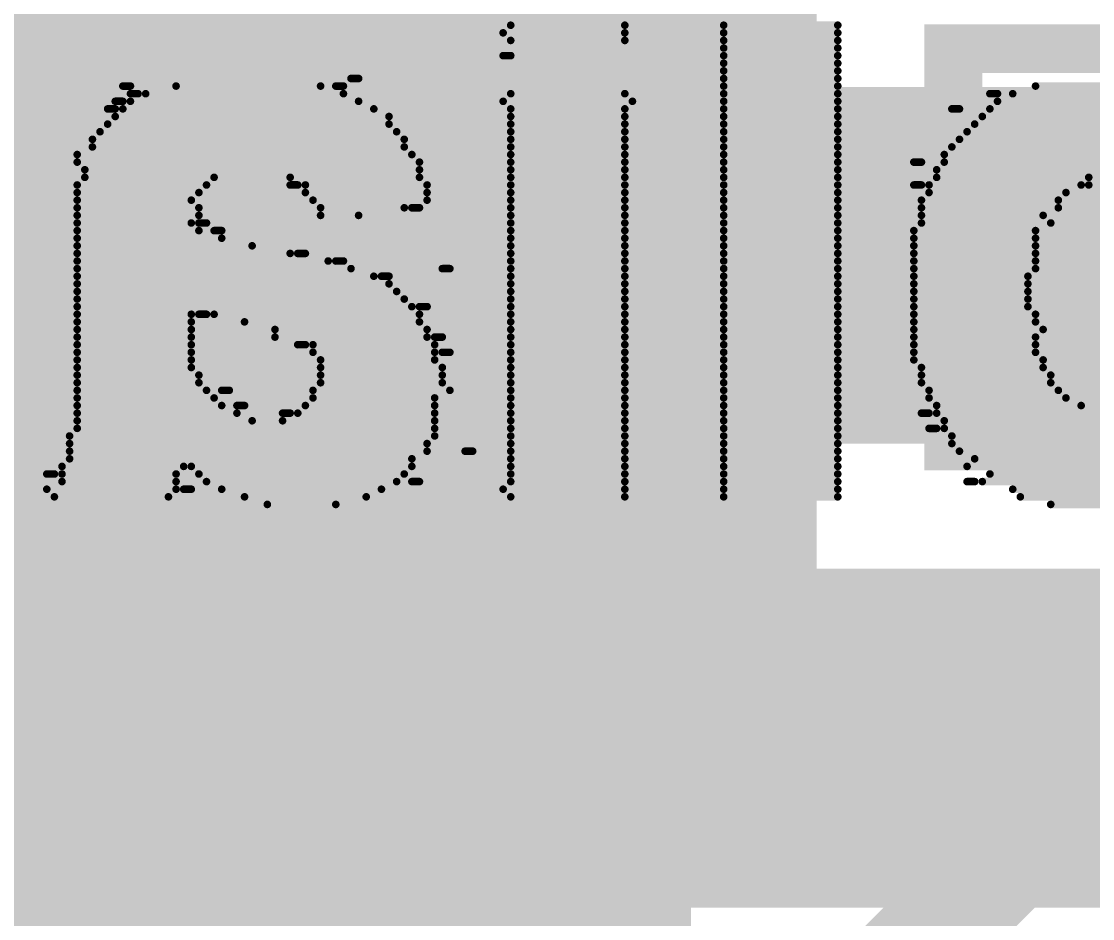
# Model space of a CAD drawing. Header units: millimetres. Extents: x 0.01 to 1.77, y 0.01 to 0.78.
# Drawn here: x 0.5254 to 0.5855, y 0.3114 to 0.3617 of the extents above; entities that cross this region are included whole.
import ezdxf

# ---------------------------------------------------------------- set-up
doc = ezdxf.new("R2010")
doc.units = ezdxf.units.MM
doc.header["$MEASUREMENT"] = 0
for name, color, linetype in [('BottomLayer', 5, 'Continuous'), ('BottomOverlay', 54, 'Continuous'), ('TopLayer', 1, 'Continuous'), ('TopOverlay', 2, 'Continuous'), ('TopPaste', 8, 'Continuous'), ('TopSolder', 216, 'Continuous'), ('ViaHoleLayer', 16, 'Continuous')]:
    doc.layers.add(name, color=color, linetype=linetype)
doc.styles.add('Arial', font='', dxfattribs={"height": 0.2})
doc.styles.get('Arial').set_extended_font_data('Arial')

# ---------------------------------------------------------------- blocks, each defined once
blk = doc.blocks.new('24_WQFN__4_4__1')
at = {"layer": 'TopLayer'}
for points in [[(-0.054724, 0.061024), (-0.054724, 0.094488), (-0.043701, 0.094488), (-0.043701, 0.061024)], [(-0.035039, 0.061024), (-0.035039, 0.094488), (-0.024016, 0.094488), (-0.024016, 0.061024)]]:
    blk.add_hatch(color=1, dxfattribs=at).paths.add_polyline_path(points)
at = {"layer": 'TopPaste'}
for points in [[(-0.054724, 0.061024), (-0.054724, 0.094488), (-0.043701, 0.094488), (-0.043701, 0.061024)], [(-0.035039, 0.061024), (-0.035039, 0.094488), (-0.024016, 0.094488), (-0.024016, 0.061024)]]:
    blk.add_hatch(color=8, dxfattribs=at).paths.add_polyline_path(points)
at = {"layer": 'TopSolder'}
for points in [[(-0.058724, 0.057024), (-0.058724, 0.098488), (-0.039701, 0.098488), (-0.039701, 0.057024)], [(-0.039039, 0.057024), (-0.039039, 0.098488), (-0.020016, 0.098488), (-0.020016, 0.057024)]]:
    blk.add_hatch(color=216, dxfattribs=at).paths.add_polyline_path(points)
at = {"layer": 'TopOverlay', "const_width": 0.005}
for points in [[(-0.064, 0.081), (-0.081, 0.081)], [(-0.081, 0.064), (-0.081, 0.081)]]:
    blk.add_lwpolyline(points, dxfattribs=at)
at = {"layer": 'TopOverlay', "const_width": 0.0025}
for points in [[(-0.08225, 0.081, 1), (-0.07975, 0.081, 1)], [(-0.08225, 0.081, 1), (-0.07975, 0.081, 1)], [(-0.06525, 0.081, 1), (-0.06275, 0.081, 1)], [(-0.08225, 0.064, 1), (-0.07975, 0.064, 1)]]:
    blk.add_lwpolyline(points, format="xyb", close=True, dxfattribs=at)

msp = doc.modelspace()

# ---------------------------------------------------------------- hatches: boundary and pattern name
at = {"layer": 'BottomLayer'}
h = msp.add_hatch(color=5, dxfattribs=at)
edge = h.paths.add_edge_path()
edge.add_arc((0.556, 0.348), 0.007874, 0, 360)
at = {"layer": 'TopLayer'}
for points in [[(0.507, 0.339), (0.57, 0.339), (0.57, 0.439), (0.507, 0.439)], [(0.525, 0.322), (0.57, 0.322), (0.57, 0.348), (0.525, 0.348)]]:
    msp.add_hatch(color=1, dxfattribs=at).paths.add_polyline_path(points)
h = msp.add_hatch(color=1, dxfattribs=at)
edge = h.paths.add_edge_path()
edge.add_arc((0.556, 0.348), 0.007874, 0, 360)
at = {"layer": 'ViaHoleLayer'}
h = msp.add_hatch(color=16, dxfattribs=at)
edge = h.paths.add_edge_path()
edge.add_arc((0.556, 0.348), 0.005906, 0, 360)

# ---------------------------------------------------------------- linework, layer by layer
at = {"layer": 'BottomLayer'}
for points, const_width in [([(0.416113, 0.354), (0.534834, 0.354)], 0.01), ([(0.49557, 0.354), (0.53257, 0.317)], 0.01), ([(0.495782, 0.317), (0.532782, 0.354)], 0.01), ([(0.530925, 0.354), (0.534173, 0.350752)], 0.01), ([(0.556, 0.348), (0.639, 0.348)], 0.02), ([(0.531138, 0.317), (0.543818, 0.329681)], 0.01), ([(0.556, 0.326), (0.637887, 0.326)], 0.01), ([(0.558925, 0.326), (0.567925, 0.317)], 0.01), ([(0.566493, 0.317), (0.575493, 0.326)], 0.01), ([(0.466263, 0.317), (0.628887, 0.317)], 0.01)]:
    msp.add_lwpolyline(points, dxfattribs=dict(at, const_width=const_width))
for points, const_width in [([(0.528425, 0.354, 1), (0.533425, 0.354, 1)], 0.005), ([(0.530282, 0.354, 1), (0.535282, 0.354, 1)], 0.005), ([(0.532334, 0.354, 1), (0.537334, 0.354, 1)], 0.005), ([(0.532334, 0.354, 1), (0.537334, 0.354, 1)], 0.005), ([(0.551, 0.348, 1), (0.561, 0.348, 1)], 0.01), ([(0.531673, 0.350752, 1), (0.536673, 0.350752, 1)], 0.005), ([(0.541318, 0.329681, 1), (0.546318, 0.329681, 1)], 0.005), ([(0.5535, 0.326, 1), (0.5585, 0.326, 1)], 0.005), ([(0.5535, 0.326, 1), (0.5585, 0.326, 1)], 0.005), ([(0.556425, 0.326, 1), (0.561425, 0.326, 1)], 0.005), ([(0.572993, 0.326, 1), (0.577993, 0.326, 1)], 0.005), ([(0.528637, 0.317, 1), (0.533637, 0.317, 1)], 0.005), ([(0.53007, 0.317, 1), (0.53507, 0.317, 1)], 0.005), ([(0.563993, 0.317, 1), (0.568993, 0.317, 1)], 0.005), ([(0.565425, 0.317, 1), (0.570425, 0.317, 1)], 0.005)]:
    msp.add_lwpolyline(points, format="xyb", close=True, dxfattribs=dict(at, const_width=const_width))
at = {"layer": 'BottomLayer', "const_width": 0.01}
msp.add_lwpolyline([(0.556, 0.326, -0.497637), (0.534834, 0.354)], format="xyb", dxfattribs=at)
at = {"layer": 'BottomOverlay', "const_width": 0.000426}
for points in [[(0.552857, 0.361463), (0.559252, 0.361463)], [(0.564795, 0.361463), (0.571191, 0.361463)], [(0.55243, 0.361036), (0.559252, 0.361036)], [(0.564795, 0.361036), (0.571191, 0.361036)], [(0.552857, 0.36061), (0.559252, 0.36061)], [(0.564795, 0.36061), (0.571191, 0.36061)], [(0.564795, 0.360184), (0.571191, 0.360184)], [(0.55243, 0.359757), (0.552857, 0.359757)], [(0.564795, 0.359757), (0.571191, 0.359757)], [(0.564795, 0.359331), (0.571191, 0.359331)], [(0.564795, 0.358905), (0.571191, 0.358905)], [(0.543903, 0.358478), (0.544329, 0.358478)], [(0.564795, 0.358478), (0.571191, 0.358478)], [(0.531111, 0.358052), (0.531537, 0.358052)], [(0.534096, 0.358052), (0.542197, 0.358052)], [(0.54305, 0.358052), (0.543476, 0.358052)], [(0.564795, 0.358052), (0.571191, 0.358052)], [(0.582277, 0.358052), (0.587394, 0.358052)], [(0.530685, 0.357199), (0.531111, 0.357199)], [(0.531537, 0.357625), (0.531964, 0.357625)], [(0.531537, 0.357199), (0.544329, 0.357199)], [(0.53239, 0.357625), (0.543476, 0.357625)], [(0.55243, 0.357199), (0.559679, 0.357199)], [(0.552857, 0.357625), (0.559252, 0.357625)], [(0.564795, 0.357625), (0.571191, 0.357625)], [(0.564795, 0.357199), (0.571191, 0.357199)], [(0.579719, 0.357625), (0.580145, 0.357625)], [(0.580145, 0.357199), (0.589526, 0.357199)], [(0.580998, 0.357625), (0.588673, 0.357625)], [(0.530258, 0.356773), (0.530685, 0.356773)], [(0.531111, 0.356773), (0.545182, 0.356773)], [(0.552857, 0.356773), (0.559252, 0.356773)], [(0.564795, 0.356773), (0.571191, 0.356773)], [(0.577587, 0.356773), (0.578013, 0.356773)], [(0.579719, 0.356773), (0.589952, 0.356773)], [(0.530258, 0.35592), (0.546034, 0.35592)], [(0.530685, 0.356346), (0.546034, 0.356346)], [(0.552857, 0.356346), (0.559252, 0.356346)], [(0.552857, 0.35592), (0.559252, 0.35592)], [(0.564795, 0.356346), (0.571191, 0.356346)], [(0.564795, 0.35592), (0.571191, 0.35592)], [(0.578866, 0.35592), (0.591231, 0.35592)], [(0.579292, 0.356346), (0.590378, 0.356346)], [(0.529832, 0.355493), (0.546461, 0.355493)], [(0.552857, 0.355493), (0.559252, 0.355493)], [(0.564795, 0.355493), (0.571191, 0.355493)], [(0.57844, 0.355493), (0.597627, 0.355493)], [(0.529405, 0.355067), (0.546887, 0.355067)], [(0.552857, 0.355067), (0.559252, 0.355067)], [(0.564795, 0.355067), (0.571191, 0.355067)], [(0.578013, 0.355067), (0.597627, 0.355067)], [(0.528553, 0.354214), (0.547314, 0.354214)], [(0.529405, 0.354641), (0.546887, 0.354641)], [(0.552857, 0.354641), (0.559252, 0.354641)], [(0.552857, 0.354214), (0.559252, 0.354214)], [(0.564795, 0.354641), (0.571191, 0.354641)], [(0.564795, 0.354214), (0.571191, 0.354214)], [(0.57716, 0.354214), (0.597627, 0.354214)], [(0.577587, 0.354641), (0.597627, 0.354641)], [(0.528553, 0.353788), (0.54774, 0.353788)], [(0.552857, 0.353788), (0.559252, 0.353788)], [(0.564795, 0.353788), (0.571191, 0.353788)], [(0.575455, 0.353788), (0.575881, 0.353788)], [(0.57716, 0.353788), (0.597627, 0.353788)], [(0.528979, 0.353361), (0.54774, 0.353361)], [(0.528979, 0.352935), (0.536228, 0.352935)], [(0.540492, 0.352935), (0.54774, 0.352935)], [(0.552857, 0.353361), (0.559252, 0.353361)], [(0.552857, 0.352935), (0.559252, 0.352935)], [(0.564795, 0.353361), (0.571191, 0.353361)], [(0.564795, 0.352935), (0.571191, 0.352935)], [(0.576734, 0.353361), (0.597627, 0.353361)], [(0.576734, 0.352935), (0.585262, 0.352935)], [(0.528553, 0.352509), (0.535801, 0.352509)], [(0.540492, 0.352509), (0.540918, 0.352509)], [(0.541344, 0.352509), (0.548166, 0.352509)], [(0.552857, 0.352509), (0.559252, 0.352509)], [(0.564795, 0.352509), (0.571191, 0.352509)], [(0.575455, 0.352509), (0.575881, 0.352509)], [(0.576308, 0.352509), (0.584835, 0.352509)], [(0.585262, 0.352509), (0.586115, 0.352509)], [(0.528553, 0.352082), (0.535375, 0.352082)], [(0.541344, 0.352082), (0.548166, 0.352082)], [(0.552857, 0.352082), (0.559252, 0.352082)], [(0.564795, 0.352082), (0.571191, 0.352082)], [(0.576308, 0.352082), (0.583983, 0.352082)], [(0.528553, 0.351656), (0.534949, 0.351656)], [(0.528553, 0.35123), (0.535375, 0.35123)], [(0.541771, 0.351656), (0.548166, 0.351656)], [(0.542197, 0.35123), (0.546887, 0.35123)], [(0.547314, 0.35123), (0.54774, 0.35123)], [(0.552857, 0.351656), (0.559252, 0.351656)], [(0.552857, 0.35123), (0.559252, 0.35123)], [(0.564795, 0.351656), (0.571191, 0.351656)], [(0.564795, 0.35123), (0.571191, 0.35123)], [(0.575881, 0.351656), (0.583556, 0.351656)], [(0.575881, 0.35123), (0.583556, 0.35123)], [(0.528553, 0.350803), (0.535375, 0.350803)], [(0.542197, 0.350803), (0.544329, 0.350803)], [(0.552857, 0.350803), (0.559252, 0.350803)], [(0.564795, 0.350803), (0.571191, 0.350803)], [(0.575881, 0.350803), (0.582704, 0.350803)], [(0.528553, 0.350377), (0.534949, 0.350377)], [(0.528553, 0.34995), (0.535375, 0.34995)], [(0.535375, 0.350377), (0.535801, 0.350377)], [(0.536228, 0.34995), (0.536654, 0.34995)], [(0.552857, 0.350377), (0.559252, 0.350377)], [(0.552857, 0.34995), (0.559252, 0.34995)], [(0.564795, 0.350377), (0.571191, 0.350377)], [(0.564795, 0.34995), (0.571191, 0.34995)], [(0.575455, 0.34995), (0.582277, 0.34995)], [(0.575881, 0.350377), (0.58313, 0.350377)], [(0.528553, 0.349524), (0.536654, 0.349524)], [(0.552857, 0.349524), (0.559252, 0.349524)], [(0.564795, 0.349524), (0.571191, 0.349524)], [(0.575455, 0.349524), (0.582277, 0.349524)], [(0.528553, 0.349098), (0.53836, 0.349098)], [(0.552857, 0.349098), (0.559252, 0.349098)], [(0.564795, 0.349098), (0.571191, 0.349098)], [(0.575455, 0.349098), (0.582277, 0.349098)], [(0.528553, 0.348671), (0.540492, 0.348671)], [(0.528553, 0.348245), (0.542623, 0.348245)], [(0.540918, 0.348671), (0.541344, 0.348671)], [(0.54305, 0.348245), (0.543476, 0.348245)], [(0.552857, 0.348671), (0.559252, 0.348671)], [(0.552857, 0.348245), (0.559252, 0.348245)], [(0.564795, 0.348671), (0.571191, 0.348671)], [(0.564795, 0.348245), (0.571191, 0.348245)], [(0.575455, 0.348671), (0.582277, 0.348671)], [(0.575455, 0.348245), (0.582277, 0.348245)], [(0.528553, 0.347819), (0.543903, 0.347819)], [(0.549019, 0.347819), (0.549446, 0.347819)], [(0.552857, 0.347819), (0.559252, 0.347819)], [(0.564795, 0.347819), (0.571191, 0.347819)], [(0.575455, 0.347819), (0.582277, 0.347819)], [(0.528553, 0.347392), (0.545182, 0.347392)], [(0.528553, 0.346966), (0.546034, 0.346966)], [(0.545608, 0.347392), (0.546034, 0.347392)], [(0.552857, 0.347392), (0.559252, 0.347392)], [(0.552857, 0.346966), (0.559252, 0.346966)], [(0.564795, 0.347392), (0.571191, 0.347392)], [(0.564795, 0.346966), (0.571191, 0.346966)], [(0.575455, 0.347392), (0.581851, 0.347392)], [(0.575455, 0.346966), (0.581851, 0.346966)], [(0.528553, 0.346539), (0.546461, 0.346539)], [(0.552857, 0.346539), (0.559252, 0.346539)], [(0.564795, 0.346539), (0.571191, 0.346539)], [(0.575455, 0.346539), (0.581851, 0.346539)], [(0.528553, 0.346113), (0.546887, 0.346113)], [(0.528553, 0.345687), (0.547314, 0.345687)], [(0.54774, 0.345687), (0.548166, 0.345687)], [(0.552857, 0.346113), (0.559252, 0.346113)], [(0.552857, 0.345687), (0.559252, 0.345687)], [(0.564795, 0.346113), (0.571191, 0.346113)], [(0.564795, 0.345687), (0.571191, 0.345687)], [(0.575455, 0.346113), (0.581851, 0.346113)], [(0.575455, 0.345687), (0.581851, 0.345687)], [(0.528553, 0.34526), (0.534949, 0.34526)], [(0.535375, 0.34526), (0.535801, 0.34526)], [(0.536228, 0.34526), (0.54774, 0.34526)], [(0.552857, 0.34526), (0.559252, 0.34526)], [(0.564795, 0.34526), (0.571191, 0.34526)], [(0.575455, 0.34526), (0.582277, 0.34526)], [(0.528553, 0.344834), (0.534949, 0.344834)], [(0.537933, 0.344834), (0.54774, 0.344834)], [(0.552857, 0.344834), (0.559252, 0.344834)], [(0.564795, 0.344834), (0.571191, 0.344834)], [(0.575455, 0.344834), (0.582277, 0.344834)], [(0.528553, 0.344407), (0.534949, 0.344407)], [(0.528553, 0.343981), (0.534949, 0.343981)], [(0.539639, 0.344407), (0.548166, 0.344407)], [(0.539639, 0.343981), (0.548166, 0.343981)], [(0.548593, 0.343981), (0.549019, 0.343981)], [(0.552857, 0.344407), (0.559252, 0.344407)], [(0.552857, 0.343981), (0.559252, 0.343981)], [(0.564795, 0.344407), (0.571191, 0.344407)], [(0.564795, 0.343981), (0.571191, 0.343981)], [(0.575455, 0.344407), (0.582704, 0.344407)], [(0.575455, 0.343981), (0.582277, 0.343981)], [(0.528553, 0.343555), (0.534949, 0.343555)], [(0.540918, 0.343555), (0.541344, 0.343555)], [(0.541771, 0.343555), (0.548593, 0.343555)], [(0.552857, 0.343555), (0.559252, 0.343555)], [(0.564795, 0.343555), (0.571191, 0.343555)], [(0.575455, 0.343555), (0.582277, 0.343555)], [(0.528553, 0.343128), (0.534949, 0.343128)], [(0.528553, 0.342702), (0.534949, 0.342702)], [(0.541771, 0.343128), (0.548593, 0.343128)], [(0.542197, 0.342702), (0.548593, 0.342702)], [(0.549019, 0.343128), (0.549446, 0.343128)], [(0.552857, 0.343128), (0.559252, 0.343128)], [(0.552857, 0.342702), (0.559252, 0.342702)], [(0.564795, 0.343128), (0.571191, 0.343128)], [(0.564795, 0.342702), (0.571191, 0.342702)], [(0.575455, 0.343128), (0.582277, 0.343128)], [(0.575455, 0.342702), (0.582704, 0.342702)], [(0.528553, 0.342276), (0.534949, 0.342276)], [(0.542197, 0.342276), (0.549019, 0.342276)], [(0.552857, 0.342276), (0.559252, 0.342276)], [(0.564795, 0.342276), (0.571191, 0.342276)], [(0.575881, 0.342276), (0.582704, 0.342276)], [(0.528553, 0.341849), (0.535375, 0.341849)], [(0.542197, 0.341849), (0.549019, 0.341849)], [(0.552857, 0.341849), (0.559252, 0.341849)], [(0.564795, 0.341849), (0.571191, 0.341849)], [(0.575881, 0.341849), (0.58313, 0.341849)], [(0.528553, 0.341423), (0.535375, 0.341423)], [(0.528553, 0.340996), (0.535801, 0.340996)], [(0.536654, 0.340996), (0.53708, 0.340996)], [(0.541771, 0.340996), (0.549446, 0.340996)], [(0.542197, 0.341423), (0.549019, 0.341423)], [(0.552857, 0.341423), (0.559252, 0.341423)], [(0.552857, 0.340996), (0.559252, 0.340996)], [(0.564795, 0.341423), (0.571191, 0.341423)], [(0.564795, 0.340996), (0.571191, 0.340996)], [(0.575881, 0.341423), (0.58313, 0.341423)], [(0.576308, 0.340996), (0.583556, 0.340996)], [(0.528553, 0.34057), (0.536228, 0.34057)], [(0.541771, 0.34057), (0.548593, 0.34057)], [(0.552857, 0.34057), (0.559252, 0.34057)], [(0.564795, 0.34057), (0.571191, 0.34057)], [(0.576308, 0.34057), (0.583983, 0.34057)], [(0.528553, 0.340144), (0.536654, 0.340144)], [(0.528553, 0.339717), (0.537507, 0.339717)], [(0.537507, 0.340144), (0.537933, 0.340144)], [(0.540065, 0.339717), (0.540492, 0.339717)], [(0.540918, 0.339717), (0.548593, 0.339717)], [(0.541344, 0.340144), (0.548593, 0.340144)], [(0.552857, 0.340144), (0.559252, 0.340144)], [(0.552857, 0.339717), (0.559252, 0.339717)], [(0.564795, 0.340144), (0.571191, 0.340144)], [(0.564795, 0.339717), (0.571191, 0.339717)], [(0.575881, 0.339717), (0.576308, 0.339717)], [(0.576734, 0.340144), (0.584835, 0.340144)], [(0.576734, 0.339717), (0.597627, 0.339717)], [(0.528553, 0.339291), (0.53836, 0.339291)], [(0.540065, 0.339291), (0.548593, 0.339291)], [(0.552857, 0.339291), (0.559252, 0.339291)], [(0.564795, 0.339291), (0.571191, 0.339291)], [(0.57716, 0.339291), (0.597627, 0.339291)], [(0.528553, 0.338864), (0.548593, 0.338864)], [(0.552857, 0.338864), (0.559252, 0.338864)], [(0.564795, 0.338864), (0.571191, 0.338864)], [(0.576308, 0.338864), (0.576734, 0.338864)], [(0.57716, 0.338864), (0.597627, 0.338864)], [(0.528126, 0.338438), (0.548593, 0.338438)], [(0.528126, 0.338012), (0.548166, 0.338012)], [(0.552857, 0.338438), (0.559252, 0.338438)], [(0.552857, 0.338012), (0.559252, 0.338012)], [(0.564795, 0.338438), (0.571191, 0.338438)], [(0.564795, 0.338012), (0.571191, 0.338012)], [(0.577587, 0.338438), (0.597627, 0.338438)], [(0.577587, 0.338012), (0.597627, 0.338012)], [(0.528126, 0.337585), (0.548166, 0.337585)], [(0.550298, 0.337585), (0.550725, 0.337585)], [(0.552857, 0.337585), (0.559252, 0.337585)], [(0.564795, 0.337585), (0.571191, 0.337585)], [(0.578013, 0.337585), (0.597627, 0.337585)], [(0.5277, 0.336733), (0.534522, 0.336733)], [(0.528126, 0.337159), (0.547314, 0.337159)], [(0.534949, 0.336733), (0.547314, 0.336733)], [(0.552857, 0.337159), (0.559252, 0.337159)], [(0.552857, 0.336733), (0.559252, 0.336733)], [(0.564795, 0.337159), (0.571191, 0.337159)], [(0.564795, 0.336733), (0.571191, 0.336733)], [(0.57844, 0.336733), (0.590805, 0.336733)], [(0.578866, 0.337159), (0.597627, 0.337159)], [(0.526847, 0.336306), (0.527274, 0.336306)], [(0.5277, 0.336306), (0.534096, 0.336306)], [(0.535375, 0.336306), (0.546887, 0.336306)], [(0.552857, 0.336306), (0.559252, 0.336306)], [(0.564795, 0.336306), (0.571191, 0.336306)], [(0.579719, 0.336306), (0.590378, 0.336306)], [(0.5277, 0.33588), (0.534096, 0.33588)], [(0.535801, 0.33588), (0.546461, 0.33588)], [(0.547314, 0.33588), (0.54774, 0.33588)], [(0.552857, 0.33588), (0.559252, 0.33588)], [(0.564795, 0.33588), (0.571191, 0.33588)], [(0.57844, 0.33588), (0.578866, 0.33588)], [(0.579292, 0.33588), (0.589526, 0.33588)], [(0.526847, 0.335453), (0.534096, 0.335453)], [(0.527274, 0.335027), (0.533669, 0.335027)], [(0.534522, 0.335453), (0.534949, 0.335453)], [(0.536654, 0.335453), (0.545608, 0.335453)], [(0.537933, 0.335027), (0.544755, 0.335027)], [(0.55243, 0.335453), (0.559252, 0.335453)], [(0.552857, 0.335027), (0.559252, 0.335027)], [(0.564795, 0.335453), (0.571191, 0.335453)], [(0.564795, 0.335027), (0.571191, 0.335027)], [(0.580998, 0.335453), (0.589099, 0.335453)], [(0.581424, 0.335027), (0.588247, 0.335027)], [(0.539212, 0.334601), (0.54305, 0.334601)], [(0.58313, 0.334601), (0.586967, 0.334601)]]:
    msp.add_lwpolyline(points, dxfattribs=at)
at = {"layer": 'BottomOverlay', "const_width": 0.000213}
for points in [[(0.55275, 0.361463, 1), (0.552963, 0.361463, 1)], [(0.559146, 0.361463, 1), (0.559359, 0.361463, 1)], [(0.564689, 0.361463, 1), (0.564902, 0.361463, 1)], [(0.571084, 0.361463, 1), (0.571298, 0.361463, 1)], [(0.552324, 0.361036, 1), (0.552537, 0.361036, 1)], [(0.559146, 0.361036, 1), (0.559359, 0.361036, 1)], [(0.564689, 0.361036, 1), (0.564902, 0.361036, 1)], [(0.571084, 0.361036, 1), (0.571298, 0.361036, 1)], [(0.55275, 0.36061, 1), (0.552963, 0.36061, 1)], [(0.559146, 0.36061, 1), (0.559359, 0.36061, 1)], [(0.564689, 0.36061, 1), (0.564902, 0.36061, 1)], [(0.564689, 0.360184, 1), (0.564902, 0.360184, 1)], [(0.571084, 0.36061, 1), (0.571298, 0.36061, 1)], [(0.571084, 0.360184, 1), (0.571298, 0.360184, 1)], [(0.552324, 0.359757, 1), (0.552537, 0.359757, 1)], [(0.55275, 0.359757, 1), (0.552963, 0.359757, 1)], [(0.564689, 0.359757, 1), (0.564902, 0.359757, 1)], [(0.571084, 0.359757, 1), (0.571298, 0.359757, 1)], [(0.564689, 0.359331, 1), (0.564902, 0.359331, 1)], [(0.564689, 0.358905, 1), (0.564902, 0.358905, 1)], [(0.571084, 0.359331, 1), (0.571298, 0.359331, 1)], [(0.571084, 0.358905, 1), (0.571298, 0.358905, 1)], [(0.543796, 0.358478, 1), (0.544009, 0.358478, 1)], [(0.544222, 0.358478, 1), (0.544436, 0.358478, 1)], [(0.564689, 0.358478, 1), (0.564902, 0.358478, 1)], [(0.571084, 0.358478, 1), (0.571298, 0.358478, 1)], [(0.531004, 0.358052, 1), (0.531218, 0.358052, 1)], [(0.531431, 0.358052, 1), (0.531644, 0.358052, 1)], [(0.533989, 0.358052, 1), (0.534202, 0.358052, 1)], [(0.54209, 0.358052, 1), (0.542304, 0.358052, 1)], [(0.542943, 0.358052, 1), (0.543157, 0.358052, 1)], [(0.543369, 0.358052, 1), (0.543583, 0.358052, 1)], [(0.564689, 0.358052, 1), (0.564902, 0.358052, 1)], [(0.571084, 0.358052, 1), (0.571298, 0.358052, 1)], [(0.582171, 0.358052, 1), (0.582384, 0.358052, 1)], [(0.530578, 0.357199, 1), (0.530791, 0.357199, 1)], [(0.531004, 0.357199, 1), (0.531218, 0.357199, 1)], [(0.531431, 0.357625, 1), (0.531644, 0.357625, 1)], [(0.531431, 0.357199, 1), (0.531644, 0.357199, 1)], [(0.531857, 0.357625, 1), (0.532071, 0.357625, 1)], [(0.532284, 0.357625, 1), (0.532497, 0.357625, 1)], [(0.543369, 0.357625, 1), (0.543583, 0.357625, 1)], [(0.544222, 0.357199, 1), (0.544436, 0.357199, 1)], [(0.552324, 0.357199, 1), (0.552537, 0.357199, 1)], [(0.55275, 0.357625, 1), (0.552963, 0.357625, 1)], [(0.559146, 0.357625, 1), (0.559359, 0.357625, 1)], [(0.559572, 0.357199, 1), (0.559785, 0.357199, 1)], [(0.564689, 0.357625, 1), (0.564902, 0.357625, 1)], [(0.564689, 0.357199, 1), (0.564902, 0.357199, 1)], [(0.571084, 0.357625, 1), (0.571298, 0.357625, 1)], [(0.571084, 0.357199, 1), (0.571298, 0.357199, 1)], [(0.579612, 0.357625, 1), (0.579825, 0.357625, 1)], [(0.580039, 0.357625, 1), (0.580252, 0.357625, 1)], [(0.580039, 0.357199, 1), (0.580252, 0.357199, 1)], [(0.580891, 0.357625, 1), (0.581105, 0.357625, 1)], [(0.530152, 0.356773, 1), (0.530365, 0.356773, 1)], [(0.530578, 0.356773, 1), (0.530791, 0.356773, 1)], [(0.531004, 0.356773, 1), (0.531218, 0.356773, 1)], [(0.545075, 0.356773, 1), (0.545288, 0.356773, 1)], [(0.55275, 0.356773, 1), (0.552963, 0.356773, 1)], [(0.559146, 0.356773, 1), (0.559359, 0.356773, 1)], [(0.564689, 0.356773, 1), (0.564902, 0.356773, 1)], [(0.571084, 0.356773, 1), (0.571298, 0.356773, 1)], [(0.57748, 0.356773, 1), (0.577693, 0.356773, 1)], [(0.577907, 0.356773, 1), (0.57812, 0.356773, 1)], [(0.579612, 0.356773, 1), (0.579825, 0.356773, 1)], [(0.530152, 0.35592, 1), (0.530365, 0.35592, 1)], [(0.530578, 0.356346, 1), (0.530791, 0.356346, 1)], [(0.545928, 0.356346, 1), (0.546141, 0.356346, 1)], [(0.545928, 0.35592, 1), (0.546141, 0.35592, 1)], [(0.55275, 0.356346, 1), (0.552963, 0.356346, 1)], [(0.55275, 0.35592, 1), (0.552963, 0.35592, 1)], [(0.559146, 0.356346, 1), (0.559359, 0.356346, 1)], [(0.559146, 0.35592, 1), (0.559359, 0.35592, 1)], [(0.564689, 0.356346, 1), (0.564902, 0.356346, 1)], [(0.564689, 0.35592, 1), (0.564902, 0.35592, 1)], [(0.571084, 0.356346, 1), (0.571298, 0.356346, 1)], [(0.571084, 0.35592, 1), (0.571298, 0.35592, 1)], [(0.578759, 0.35592, 1), (0.578973, 0.35592, 1)], [(0.579186, 0.356346, 1), (0.579399, 0.356346, 1)], [(0.529725, 0.355493, 1), (0.529938, 0.355493, 1)], [(0.546354, 0.355493, 1), (0.546567, 0.355493, 1)], [(0.55275, 0.355493, 1), (0.552963, 0.355493, 1)], [(0.559146, 0.355493, 1), (0.559359, 0.355493, 1)], [(0.564689, 0.355493, 1), (0.564902, 0.355493, 1)], [(0.571084, 0.355493, 1), (0.571298, 0.355493, 1)], [(0.578333, 0.355493, 1), (0.578546, 0.355493, 1)], [(0.529299, 0.355067, 1), (0.529512, 0.355067, 1)], [(0.546781, 0.355067, 1), (0.546994, 0.355067, 1)], [(0.55275, 0.355067, 1), (0.552963, 0.355067, 1)], [(0.559146, 0.355067, 1), (0.559359, 0.355067, 1)], [(0.564689, 0.355067, 1), (0.564902, 0.355067, 1)], [(0.571084, 0.355067, 1), (0.571298, 0.355067, 1)], [(0.577907, 0.355067, 1), (0.57812, 0.355067, 1)], [(0.528446, 0.354214, 1), (0.528659, 0.354214, 1)], [(0.529299, 0.354641, 1), (0.529512, 0.354641, 1)], [(0.546781, 0.354641, 1), (0.546994, 0.354641, 1)], [(0.547207, 0.354214, 1), (0.54742, 0.354214, 1)], [(0.55275, 0.354641, 1), (0.552963, 0.354641, 1)], [(0.55275, 0.354214, 1), (0.552963, 0.354214, 1)], [(0.559146, 0.354641, 1), (0.559359, 0.354641, 1)], [(0.559146, 0.354214, 1), (0.559359, 0.354214, 1)], [(0.564689, 0.354641, 1), (0.564902, 0.354641, 1)], [(0.564689, 0.354214, 1), (0.564902, 0.354214, 1)], [(0.571084, 0.354641, 1), (0.571298, 0.354641, 1)], [(0.571084, 0.354214, 1), (0.571298, 0.354214, 1)], [(0.577054, 0.354214, 1), (0.577267, 0.354214, 1)], [(0.57748, 0.354641, 1), (0.577693, 0.354641, 1)], [(0.528446, 0.353788, 1), (0.528659, 0.353788, 1)], [(0.547633, 0.353788, 1), (0.547847, 0.353788, 1)], [(0.55275, 0.353788, 1), (0.552963, 0.353788, 1)], [(0.559146, 0.353788, 1), (0.559359, 0.353788, 1)], [(0.564689, 0.353788, 1), (0.564902, 0.353788, 1)], [(0.571084, 0.353788, 1), (0.571298, 0.353788, 1)], [(0.575348, 0.353788, 1), (0.575561, 0.353788, 1)], [(0.575775, 0.353788, 1), (0.575988, 0.353788, 1)], [(0.577054, 0.353788, 1), (0.577267, 0.353788, 1)], [(0.528873, 0.353361, 1), (0.529086, 0.353361, 1)], [(0.528873, 0.352935, 1), (0.529086, 0.352935, 1)], [(0.536121, 0.352935, 1), (0.536334, 0.352935, 1)], [(0.540385, 0.352935, 1), (0.540598, 0.352935, 1)], [(0.547633, 0.353361, 1), (0.547847, 0.353361, 1)], [(0.547633, 0.352935, 1), (0.547847, 0.352935, 1)], [(0.55275, 0.353361, 1), (0.552963, 0.353361, 1)], [(0.55275, 0.352935, 1), (0.552963, 0.352935, 1)], [(0.559146, 0.353361, 1), (0.559359, 0.353361, 1)], [(0.559146, 0.352935, 1), (0.559359, 0.352935, 1)], [(0.564689, 0.353361, 1), (0.564902, 0.353361, 1)], [(0.564689, 0.352935, 1), (0.564902, 0.352935, 1)], [(0.571084, 0.353361, 1), (0.571298, 0.353361, 1)], [(0.571084, 0.352935, 1), (0.571298, 0.352935, 1)], [(0.576627, 0.353361, 1), (0.576841, 0.353361, 1)], [(0.576627, 0.352935, 1), (0.576841, 0.352935, 1)], [(0.585155, 0.352935, 1), (0.585368, 0.352935, 1)], [(0.528446, 0.352509, 1), (0.528659, 0.352509, 1)], [(0.535695, 0.352509, 1), (0.535908, 0.352509, 1)], [(0.540385, 0.352509, 1), (0.540598, 0.352509, 1)], [(0.540811, 0.352509, 1), (0.541025, 0.352509, 1)], [(0.541238, 0.352509, 1), (0.541451, 0.352509, 1)], [(0.54806, 0.352509, 1), (0.548273, 0.352509, 1)], [(0.55275, 0.352509, 1), (0.552963, 0.352509, 1)], [(0.559146, 0.352509, 1), (0.559359, 0.352509, 1)], [(0.564689, 0.352509, 1), (0.564902, 0.352509, 1)], [(0.571084, 0.352509, 1), (0.571298, 0.352509, 1)], [(0.575348, 0.352509, 1), (0.575561, 0.352509, 1)], [(0.575775, 0.352509, 1), (0.575988, 0.352509, 1)], [(0.576201, 0.352509, 1), (0.576414, 0.352509, 1)], [(0.584729, 0.352509, 1), (0.584942, 0.352509, 1)], [(0.585155, 0.352509, 1), (0.585368, 0.352509, 1)], [(0.528446, 0.352082, 1), (0.528659, 0.352082, 1)], [(0.535268, 0.352082, 1), (0.535482, 0.352082, 1)], [(0.541238, 0.352082, 1), (0.541451, 0.352082, 1)], [(0.54806, 0.352082, 1), (0.548273, 0.352082, 1)], [(0.55275, 0.352082, 1), (0.552963, 0.352082, 1)], [(0.559146, 0.352082, 1), (0.559359, 0.352082, 1)], [(0.564689, 0.352082, 1), (0.564902, 0.352082, 1)], [(0.571084, 0.352082, 1), (0.571298, 0.352082, 1)], [(0.576201, 0.352082, 1), (0.576414, 0.352082, 1)], [(0.583876, 0.352082, 1), (0.584089, 0.352082, 1)], [(0.528446, 0.351656, 1), (0.528659, 0.351656, 1)], [(0.528446, 0.35123, 1), (0.528659, 0.35123, 1)], [(0.534842, 0.351656, 1), (0.535055, 0.351656, 1)], [(0.535268, 0.35123, 1), (0.535482, 0.35123, 1)], [(0.541664, 0.351656, 1), (0.541877, 0.351656, 1)], [(0.54209, 0.35123, 1), (0.542304, 0.35123, 1)], [(0.546781, 0.35123, 1), (0.546994, 0.35123, 1)], [(0.547207, 0.35123, 1), (0.54742, 0.35123, 1)], [(0.547633, 0.35123, 1), (0.547847, 0.35123, 1)], [(0.54806, 0.351656, 1), (0.548273, 0.351656, 1)], [(0.55275, 0.351656, 1), (0.552963, 0.351656, 1)], [(0.55275, 0.35123, 1), (0.552963, 0.35123, 1)], [(0.559146, 0.351656, 1), (0.559359, 0.351656, 1)], [(0.559146, 0.35123, 1), (0.559359, 0.35123, 1)], [(0.564689, 0.351656, 1), (0.564902, 0.351656, 1)], [(0.564689, 0.35123, 1), (0.564902, 0.35123, 1)], [(0.571084, 0.351656, 1), (0.571298, 0.351656, 1)], [(0.571084, 0.35123, 1), (0.571298, 0.35123, 1)], [(0.575775, 0.351656, 1), (0.575988, 0.351656, 1)], [(0.575775, 0.35123, 1), (0.575988, 0.35123, 1)], [(0.58345, 0.351656, 1), (0.583663, 0.351656, 1)], [(0.58345, 0.35123, 1), (0.583663, 0.35123, 1)], [(0.528446, 0.350803, 1), (0.528659, 0.350803, 1)], [(0.535268, 0.350803, 1), (0.535482, 0.350803, 1)], [(0.54209, 0.350803, 1), (0.542304, 0.350803, 1)], [(0.544222, 0.350803, 1), (0.544436, 0.350803, 1)], [(0.55275, 0.350803, 1), (0.552963, 0.350803, 1)], [(0.559146, 0.350803, 1), (0.559359, 0.350803, 1)], [(0.564689, 0.350803, 1), (0.564902, 0.350803, 1)], [(0.571084, 0.350803, 1), (0.571298, 0.350803, 1)], [(0.575775, 0.350803, 1), (0.575988, 0.350803, 1)], [(0.582597, 0.350803, 1), (0.58281, 0.350803, 1)], [(0.528446, 0.350377, 1), (0.528659, 0.350377, 1)], [(0.528446, 0.34995, 1), (0.528659, 0.34995, 1)], [(0.534842, 0.350377, 1), (0.535055, 0.350377, 1)], [(0.535268, 0.350377, 1), (0.535482, 0.350377, 1)], [(0.535268, 0.34995, 1), (0.535482, 0.34995, 1)], [(0.535695, 0.350377, 1), (0.535908, 0.350377, 1)], [(0.536121, 0.34995, 1), (0.536334, 0.34995, 1)], [(0.536547, 0.34995, 1), (0.536761, 0.34995, 1)], [(0.55275, 0.350377, 1), (0.552963, 0.350377, 1)], [(0.55275, 0.34995, 1), (0.552963, 0.34995, 1)], [(0.559146, 0.350377, 1), (0.559359, 0.350377, 1)], [(0.559146, 0.34995, 1), (0.559359, 0.34995, 1)], [(0.564689, 0.350377, 1), (0.564902, 0.350377, 1)], [(0.564689, 0.34995, 1), (0.564902, 0.34995, 1)], [(0.571084, 0.350377, 1), (0.571298, 0.350377, 1)], [(0.571084, 0.34995, 1), (0.571298, 0.34995, 1)], [(0.575348, 0.34995, 1), (0.575561, 0.34995, 1)], [(0.575775, 0.350377, 1), (0.575988, 0.350377, 1)], [(0.582171, 0.34995, 1), (0.582384, 0.34995, 1)], [(0.583023, 0.350377, 1), (0.583237, 0.350377, 1)], [(0.528446, 0.349524, 1), (0.528659, 0.349524, 1)], [(0.536547, 0.349524, 1), (0.536761, 0.349524, 1)], [(0.55275, 0.349524, 1), (0.552963, 0.349524, 1)], [(0.559146, 0.349524, 1), (0.559359, 0.349524, 1)], [(0.564689, 0.349524, 1), (0.564902, 0.349524, 1)], [(0.571084, 0.349524, 1), (0.571298, 0.349524, 1)], [(0.575348, 0.349524, 1), (0.575561, 0.349524, 1)], [(0.582171, 0.349524, 1), (0.582384, 0.349524, 1)], [(0.528446, 0.349098, 1), (0.528659, 0.349098, 1)], [(0.538253, 0.349098, 1), (0.538466, 0.349098, 1)], [(0.55275, 0.349098, 1), (0.552963, 0.349098, 1)], [(0.559146, 0.349098, 1), (0.559359, 0.349098, 1)], [(0.564689, 0.349098, 1), (0.564902, 0.349098, 1)], [(0.571084, 0.349098, 1), (0.571298, 0.349098, 1)], [(0.575348, 0.349098, 1), (0.575561, 0.349098, 1)], [(0.582171, 0.349098, 1), (0.582384, 0.349098, 1)], [(0.528446, 0.348671, 1), (0.528659, 0.348671, 1)], [(0.528446, 0.348245, 1), (0.528659, 0.348245, 1)], [(0.540385, 0.348671, 1), (0.540598, 0.348671, 1)], [(0.540811, 0.348671, 1), (0.541025, 0.348671, 1)], [(0.541238, 0.348671, 1), (0.541451, 0.348671, 1)], [(0.542517, 0.348245, 1), (0.54273, 0.348245, 1)], [(0.542943, 0.348245, 1), (0.543157, 0.348245, 1)], [(0.543369, 0.348245, 1), (0.543583, 0.348245, 1)], [(0.55275, 0.348671, 1), (0.552963, 0.348671, 1)], [(0.55275, 0.348245, 1), (0.552963, 0.348245, 1)], [(0.559146, 0.348671, 1), (0.559359, 0.348671, 1)], [(0.559146, 0.348245, 1), (0.559359, 0.348245, 1)], [(0.564689, 0.348671, 1), (0.564902, 0.348671, 1)], [(0.564689, 0.348245, 1), (0.564902, 0.348245, 1)], [(0.571084, 0.348671, 1), (0.571298, 0.348671, 1)], [(0.571084, 0.348245, 1), (0.571298, 0.348245, 1)], [(0.575348, 0.348671, 1), (0.575561, 0.348671, 1)], [(0.575348, 0.348245, 1), (0.575561, 0.348245, 1)], [(0.582171, 0.348671, 1), (0.582384, 0.348671, 1)], [(0.582171, 0.348245, 1), (0.582384, 0.348245, 1)], [(0.528446, 0.347819, 1), (0.528659, 0.347819, 1)], [(0.543796, 0.347819, 1), (0.544009, 0.347819, 1)], [(0.548913, 0.347819, 1), (0.549126, 0.347819, 1)], [(0.549339, 0.347819, 1), (0.549552, 0.347819, 1)], [(0.55275, 0.347819, 1), (0.552963, 0.347819, 1)], [(0.559146, 0.347819, 1), (0.559359, 0.347819, 1)], [(0.564689, 0.347819, 1), (0.564902, 0.347819, 1)], [(0.571084, 0.347819, 1), (0.571298, 0.347819, 1)], [(0.575348, 0.347819, 1), (0.575561, 0.347819, 1)], [(0.582171, 0.347819, 1), (0.582384, 0.347819, 1)], [(0.528446, 0.347392, 1), (0.528659, 0.347392, 1)], [(0.528446, 0.346966, 1), (0.528659, 0.346966, 1)], [(0.545075, 0.347392, 1), (0.545288, 0.347392, 1)], [(0.545502, 0.347392, 1), (0.545715, 0.347392, 1)], [(0.545928, 0.347392, 1), (0.546141, 0.347392, 1)], [(0.545928, 0.346966, 1), (0.546141, 0.346966, 1)], [(0.55275, 0.347392, 1), (0.552963, 0.347392, 1)], [(0.55275, 0.346966, 1), (0.552963, 0.346966, 1)], [(0.559146, 0.347392, 1), (0.559359, 0.347392, 1)], [(0.559146, 0.346966, 1), (0.559359, 0.346966, 1)], [(0.564689, 0.347392, 1), (0.564902, 0.347392, 1)], [(0.564689, 0.346966, 1), (0.564902, 0.346966, 1)], [(0.571084, 0.347392, 1), (0.571298, 0.347392, 1)], [(0.571084, 0.346966, 1), (0.571298, 0.346966, 1)], [(0.575348, 0.347392, 1), (0.575561, 0.347392, 1)], [(0.575348, 0.346966, 1), (0.575561, 0.346966, 1)], [(0.581744, 0.347392, 1), (0.581957, 0.347392, 1)], [(0.581744, 0.346966, 1), (0.581957, 0.346966, 1)], [(0.528446, 0.346539, 1), (0.528659, 0.346539, 1)], [(0.546354, 0.346539, 1), (0.546567, 0.346539, 1)], [(0.55275, 0.346539, 1), (0.552963, 0.346539, 1)], [(0.559146, 0.346539, 1), (0.559359, 0.346539, 1)], [(0.564689, 0.346539, 1), (0.564902, 0.346539, 1)], [(0.571084, 0.346539, 1), (0.571298, 0.346539, 1)], [(0.575348, 0.346539, 1), (0.575561, 0.346539, 1)], [(0.581744, 0.346539, 1), (0.581957, 0.346539, 1)], [(0.528446, 0.346113, 1), (0.528659, 0.346113, 1)], [(0.528446, 0.345687, 1), (0.528659, 0.345687, 1)], [(0.546781, 0.346113, 1), (0.546994, 0.346113, 1)], [(0.547207, 0.345687, 1), (0.54742, 0.345687, 1)], [(0.547633, 0.345687, 1), (0.547847, 0.345687, 1)], [(0.54806, 0.345687, 1), (0.548273, 0.345687, 1)], [(0.55275, 0.346113, 1), (0.552963, 0.346113, 1)], [(0.55275, 0.345687, 1), (0.552963, 0.345687, 1)], [(0.559146, 0.346113, 1), (0.559359, 0.346113, 1)], [(0.559146, 0.345687, 1), (0.559359, 0.345687, 1)], [(0.564689, 0.346113, 1), (0.564902, 0.346113, 1)], [(0.564689, 0.345687, 1), (0.564902, 0.345687, 1)], [(0.571084, 0.346113, 1), (0.571298, 0.346113, 1)], [(0.571084, 0.345687, 1), (0.571298, 0.345687, 1)], [(0.575348, 0.346113, 1), (0.575561, 0.346113, 1)], [(0.575348, 0.345687, 1), (0.575561, 0.345687, 1)], [(0.581744, 0.346113, 1), (0.581957, 0.346113, 1)], [(0.581744, 0.345687, 1), (0.581957, 0.345687, 1)], [(0.528446, 0.34526, 1), (0.528659, 0.34526, 1)], [(0.534842, 0.34526, 1), (0.535055, 0.34526, 1)], [(0.535268, 0.34526, 1), (0.535482, 0.34526, 1)], [(0.535695, 0.34526, 1), (0.535908, 0.34526, 1)], [(0.536121, 0.34526, 1), (0.536334, 0.34526, 1)], [(0.547633, 0.34526, 1), (0.547847, 0.34526, 1)], [(0.55275, 0.34526, 1), (0.552963, 0.34526, 1)], [(0.559146, 0.34526, 1), (0.559359, 0.34526, 1)], [(0.564689, 0.34526, 1), (0.564902, 0.34526, 1)], [(0.571084, 0.34526, 1), (0.571298, 0.34526, 1)], [(0.575348, 0.34526, 1), (0.575561, 0.34526, 1)], [(0.582171, 0.34526, 1), (0.582384, 0.34526, 1)], [(0.528446, 0.344834, 1), (0.528659, 0.344834, 1)], [(0.534842, 0.344834, 1), (0.535055, 0.344834, 1)], [(0.537826, 0.344834, 1), (0.53804, 0.344834, 1)], [(0.547633, 0.344834, 1), (0.547847, 0.344834, 1)], [(0.55275, 0.344834, 1), (0.552963, 0.344834, 1)], [(0.559146, 0.344834, 1), (0.559359, 0.344834, 1)], [(0.564689, 0.344834, 1), (0.564902, 0.344834, 1)], [(0.571084, 0.344834, 1), (0.571298, 0.344834, 1)], [(0.575348, 0.344834, 1), (0.575561, 0.344834, 1)], [(0.582171, 0.344834, 1), (0.582384, 0.344834, 1)], [(0.528446, 0.344407, 1), (0.528659, 0.344407, 1)], [(0.528446, 0.343981, 1), (0.528659, 0.343981, 1)], [(0.534842, 0.344407, 1), (0.535055, 0.344407, 1)], [(0.534842, 0.343981, 1), (0.535055, 0.343981, 1)], [(0.539532, 0.344407, 1), (0.539745, 0.344407, 1)], [(0.539532, 0.343981, 1), (0.539745, 0.343981, 1)], [(0.54806, 0.344407, 1), (0.548273, 0.344407, 1)], [(0.54806, 0.343981, 1), (0.548273, 0.343981, 1)], [(0.548486, 0.343981, 1), (0.548699, 0.343981, 1)], [(0.548913, 0.343981, 1), (0.549126, 0.343981, 1)], [(0.55275, 0.344407, 1), (0.552963, 0.344407, 1)], [(0.55275, 0.343981, 1), (0.552963, 0.343981, 1)], [(0.559146, 0.344407, 1), (0.559359, 0.344407, 1)], [(0.559146, 0.343981, 1), (0.559359, 0.343981, 1)], [(0.564689, 0.344407, 1), (0.564902, 0.344407, 1)], [(0.564689, 0.343981, 1), (0.564902, 0.343981, 1)], [(0.571084, 0.344407, 1), (0.571298, 0.344407, 1)], [(0.571084, 0.343981, 1), (0.571298, 0.343981, 1)], [(0.575348, 0.344407, 1), (0.575561, 0.344407, 1)], [(0.575348, 0.343981, 1), (0.575561, 0.343981, 1)], [(0.582171, 0.343981, 1), (0.582384, 0.343981, 1)], [(0.582597, 0.344407, 1), (0.58281, 0.344407, 1)], [(0.528446, 0.343555, 1), (0.528659, 0.343555, 1)], [(0.534842, 0.343555, 1), (0.535055, 0.343555, 1)], [(0.540811, 0.343555, 1), (0.541025, 0.343555, 1)], [(0.541238, 0.343555, 1), (0.541451, 0.343555, 1)], [(0.541664, 0.343555, 1), (0.541877, 0.343555, 1)], [(0.548486, 0.343555, 1), (0.548699, 0.343555, 1)], [(0.55275, 0.343555, 1), (0.552963, 0.343555, 1)], [(0.559146, 0.343555, 1), (0.559359, 0.343555, 1)], [(0.564689, 0.343555, 1), (0.564902, 0.343555, 1)], [(0.571084, 0.343555, 1), (0.571298, 0.343555, 1)], [(0.575348, 0.343555, 1), (0.575561, 0.343555, 1)], [(0.582171, 0.343555, 1), (0.582384, 0.343555, 1)], [(0.528446, 0.343128, 1), (0.528659, 0.343128, 1)], [(0.528446, 0.342702, 1), (0.528659, 0.342702, 1)], [(0.534842, 0.343128, 1), (0.535055, 0.343128, 1)], [(0.534842, 0.342702, 1), (0.535055, 0.342702, 1)], [(0.541664, 0.343128, 1), (0.541877, 0.343128, 1)], [(0.54209, 0.342702, 1), (0.542304, 0.342702, 1)], [(0.548486, 0.343128, 1), (0.548699, 0.343128, 1)], [(0.548486, 0.342702, 1), (0.548699, 0.342702, 1)], [(0.548913, 0.343128, 1), (0.549126, 0.343128, 1)], [(0.549339, 0.343128, 1), (0.549552, 0.343128, 1)], [(0.55275, 0.343128, 1), (0.552963, 0.343128, 1)], [(0.55275, 0.342702, 1), (0.552963, 0.342702, 1)], [(0.559146, 0.343128, 1), (0.559359, 0.343128, 1)], [(0.559146, 0.342702, 1), (0.559359, 0.342702, 1)], [(0.564689, 0.343128, 1), (0.564902, 0.343128, 1)], [(0.564689, 0.342702, 1), (0.564902, 0.342702, 1)], [(0.571084, 0.343128, 1), (0.571298, 0.343128, 1)], [(0.571084, 0.342702, 1), (0.571298, 0.342702, 1)], [(0.575348, 0.343128, 1), (0.575561, 0.343128, 1)], [(0.575348, 0.342702, 1), (0.575561, 0.342702, 1)], [(0.582171, 0.343128, 1), (0.582384, 0.343128, 1)], [(0.582597, 0.342702, 1), (0.58281, 0.342702, 1)], [(0.528446, 0.342276, 1), (0.528659, 0.342276, 1)], [(0.534842, 0.342276, 1), (0.535055, 0.342276, 1)], [(0.54209, 0.342276, 1), (0.542304, 0.342276, 1)], [(0.548913, 0.342276, 1), (0.549126, 0.342276, 1)], [(0.55275, 0.342276, 1), (0.552963, 0.342276, 1)], [(0.559146, 0.342276, 1), (0.559359, 0.342276, 1)], [(0.564689, 0.342276, 1), (0.564902, 0.342276, 1)], [(0.571084, 0.342276, 1), (0.571298, 0.342276, 1)], [(0.575775, 0.342276, 1), (0.575988, 0.342276, 1)], [(0.582597, 0.342276, 1), (0.58281, 0.342276, 1)], [(0.528446, 0.341849, 1), (0.528659, 0.341849, 1)], [(0.535268, 0.341849, 1), (0.535482, 0.341849, 1)], [(0.54209, 0.341849, 1), (0.542304, 0.341849, 1)], [(0.548913, 0.341849, 1), (0.549126, 0.341849, 1)], [(0.55275, 0.341849, 1), (0.552963, 0.341849, 1)], [(0.559146, 0.341849, 1), (0.559359, 0.341849, 1)], [(0.564689, 0.341849, 1), (0.564902, 0.341849, 1)], [(0.571084, 0.341849, 1), (0.571298, 0.341849, 1)], [(0.575775, 0.341849, 1), (0.575988, 0.341849, 1)], [(0.583023, 0.341849, 1), (0.583237, 0.341849, 1)], [(0.528446, 0.341423, 1), (0.528659, 0.341423, 1)], [(0.528446, 0.340996, 1), (0.528659, 0.340996, 1)], [(0.535268, 0.341423, 1), (0.535482, 0.341423, 1)], [(0.535695, 0.340996, 1), (0.535908, 0.340996, 1)], [(0.536547, 0.340996, 1), (0.536761, 0.340996, 1)], [(0.536974, 0.340996, 1), (0.537187, 0.340996, 1)], [(0.541664, 0.340996, 1), (0.541877, 0.340996, 1)], [(0.54209, 0.341423, 1), (0.542304, 0.341423, 1)], [(0.548913, 0.341423, 1), (0.549126, 0.341423, 1)], [(0.549339, 0.340996, 1), (0.549552, 0.340996, 1)], [(0.55275, 0.341423, 1), (0.552963, 0.341423, 1)], [(0.55275, 0.340996, 1), (0.552963, 0.340996, 1)], [(0.559146, 0.341423, 1), (0.559359, 0.341423, 1)], [(0.559146, 0.340996, 1), (0.559359, 0.340996, 1)], [(0.564689, 0.341423, 1), (0.564902, 0.341423, 1)], [(0.564689, 0.340996, 1), (0.564902, 0.340996, 1)], [(0.571084, 0.341423, 1), (0.571298, 0.341423, 1)], [(0.571084, 0.340996, 1), (0.571298, 0.340996, 1)], [(0.575775, 0.341423, 1), (0.575988, 0.341423, 1)], [(0.576201, 0.340996, 1), (0.576414, 0.340996, 1)], [(0.583023, 0.341423, 1), (0.583237, 0.341423, 1)], [(0.58345, 0.340996, 1), (0.583663, 0.340996, 1)], [(0.528446, 0.34057, 1), (0.528659, 0.34057, 1)], [(0.536121, 0.34057, 1), (0.536334, 0.34057, 1)], [(0.541664, 0.34057, 1), (0.541877, 0.34057, 1)], [(0.548486, 0.34057, 1), (0.548699, 0.34057, 1)], [(0.55275, 0.34057, 1), (0.552963, 0.34057, 1)], [(0.559146, 0.34057, 1), (0.559359, 0.34057, 1)], [(0.564689, 0.34057, 1), (0.564902, 0.34057, 1)], [(0.571084, 0.34057, 1), (0.571298, 0.34057, 1)], [(0.576201, 0.34057, 1), (0.576414, 0.34057, 1)], [(0.583876, 0.34057, 1), (0.584089, 0.34057, 1)], [(0.528446, 0.340144, 1), (0.528659, 0.340144, 1)], [(0.528446, 0.339717, 1), (0.528659, 0.339717, 1)], [(0.536547, 0.340144, 1), (0.536761, 0.340144, 1)], [(0.5374, 0.340144, 1), (0.537613, 0.340144, 1)], [(0.5374, 0.339717, 1), (0.537613, 0.339717, 1)], [(0.537826, 0.340144, 1), (0.53804, 0.340144, 1)], [(0.539959, 0.339717, 1), (0.540172, 0.339717, 1)], [(0.540385, 0.339717, 1), (0.540598, 0.339717, 1)], [(0.540811, 0.339717, 1), (0.541025, 0.339717, 1)], [(0.541238, 0.340144, 1), (0.541451, 0.340144, 1)], [(0.548486, 0.340144, 1), (0.548699, 0.340144, 1)], [(0.548486, 0.339717, 1), (0.548699, 0.339717, 1)], [(0.55275, 0.340144, 1), (0.552963, 0.340144, 1)], [(0.55275, 0.339717, 1), (0.552963, 0.339717, 1)], [(0.559146, 0.340144, 1), (0.559359, 0.340144, 1)], [(0.559146, 0.339717, 1), (0.559359, 0.339717, 1)], [(0.564689, 0.340144, 1), (0.564902, 0.340144, 1)], [(0.564689, 0.339717, 1), (0.564902, 0.339717, 1)], [(0.571084, 0.340144, 1), (0.571298, 0.340144, 1)], [(0.571084, 0.339717, 1), (0.571298, 0.339717, 1)], [(0.575775, 0.339717, 1), (0.575988, 0.339717, 1)], [(0.576201, 0.339717, 1), (0.576414, 0.339717, 1)], [(0.576627, 0.340144, 1), (0.576841, 0.340144, 1)], [(0.576627, 0.339717, 1), (0.576841, 0.339717, 1)], [(0.584729, 0.340144, 1), (0.584942, 0.340144, 1)], [(0.528446, 0.339291, 1), (0.528659, 0.339291, 1)], [(0.538253, 0.339291, 1), (0.538466, 0.339291, 1)], [(0.539959, 0.339291, 1), (0.540172, 0.339291, 1)], [(0.548486, 0.339291, 1), (0.548699, 0.339291, 1)], [(0.55275, 0.339291, 1), (0.552963, 0.339291, 1)], [(0.559146, 0.339291, 1), (0.559359, 0.339291, 1)], [(0.564689, 0.339291, 1), (0.564902, 0.339291, 1)], [(0.571084, 0.339291, 1), (0.571298, 0.339291, 1)], [(0.577054, 0.339291, 1), (0.577267, 0.339291, 1)], [(0.528446, 0.338864, 1), (0.528659, 0.338864, 1)], [(0.548486, 0.338864, 1), (0.548699, 0.338864, 1)], [(0.55275, 0.338864, 1), (0.552963, 0.338864, 1)], [(0.559146, 0.338864, 1), (0.559359, 0.338864, 1)], [(0.564689, 0.338864, 1), (0.564902, 0.338864, 1)], [(0.571084, 0.338864, 1), (0.571298, 0.338864, 1)], [(0.576201, 0.338864, 1), (0.576414, 0.338864, 1)], [(0.576627, 0.338864, 1), (0.576841, 0.338864, 1)], [(0.577054, 0.338864, 1), (0.577267, 0.338864, 1)], [(0.52802, 0.338438, 1), (0.528233, 0.338438, 1)], [(0.52802, 0.338012, 1), (0.528233, 0.338012, 1)], [(0.54806, 0.338012, 1), (0.548273, 0.338012, 1)], [(0.548486, 0.338438, 1), (0.548699, 0.338438, 1)], [(0.55275, 0.338438, 1), (0.552963, 0.338438, 1)], [(0.55275, 0.338012, 1), (0.552963, 0.338012, 1)], [(0.559146, 0.338438, 1), (0.559359, 0.338438, 1)], [(0.559146, 0.338012, 1), (0.559359, 0.338012, 1)], [(0.564689, 0.338438, 1), (0.564902, 0.338438, 1)], [(0.564689, 0.338012, 1), (0.564902, 0.338012, 1)], [(0.571084, 0.338438, 1), (0.571298, 0.338438, 1)], [(0.571084, 0.338012, 1), (0.571298, 0.338012, 1)], [(0.57748, 0.338438, 1), (0.577693, 0.338438, 1)], [(0.57748, 0.338012, 1), (0.577693, 0.338012, 1)], [(0.52802, 0.337585, 1), (0.528233, 0.337585, 1)], [(0.54806, 0.337585, 1), (0.548273, 0.337585, 1)], [(0.550192, 0.337585, 1), (0.550405, 0.337585, 1)], [(0.550618, 0.337585, 1), (0.550831, 0.337585, 1)], [(0.55275, 0.337585, 1), (0.552963, 0.337585, 1)], [(0.559146, 0.337585, 1), (0.559359, 0.337585, 1)], [(0.564689, 0.337585, 1), (0.564902, 0.337585, 1)], [(0.571084, 0.337585, 1), (0.571298, 0.337585, 1)], [(0.577907, 0.337585, 1), (0.57812, 0.337585, 1)], [(0.527594, 0.336733, 1), (0.527807, 0.336733, 1)], [(0.52802, 0.337159, 1), (0.528233, 0.337159, 1)], [(0.534416, 0.336733, 1), (0.534629, 0.336733, 1)], [(0.534842, 0.336733, 1), (0.535055, 0.336733, 1)], [(0.547207, 0.337159, 1), (0.54742, 0.337159, 1)], [(0.547207, 0.336733, 1), (0.54742, 0.336733, 1)], [(0.55275, 0.337159, 1), (0.552963, 0.337159, 1)], [(0.55275, 0.336733, 1), (0.552963, 0.336733, 1)], [(0.559146, 0.337159, 1), (0.559359, 0.337159, 1)], [(0.559146, 0.336733, 1), (0.559359, 0.336733, 1)], [(0.564689, 0.337159, 1), (0.564902, 0.337159, 1)], [(0.564689, 0.336733, 1), (0.564902, 0.336733, 1)], [(0.571084, 0.337159, 1), (0.571298, 0.337159, 1)], [(0.571084, 0.336733, 1), (0.571298, 0.336733, 1)], [(0.578333, 0.336733, 1), (0.578546, 0.336733, 1)], [(0.578759, 0.337159, 1), (0.578973, 0.337159, 1)], [(0.526741, 0.336306, 1), (0.526954, 0.336306, 1)], [(0.527167, 0.336306, 1), (0.52738, 0.336306, 1)], [(0.527594, 0.336306, 1), (0.527807, 0.336306, 1)], [(0.533989, 0.336306, 1), (0.534202, 0.336306, 1)], [(0.535268, 0.336306, 1), (0.535482, 0.336306, 1)], [(0.546781, 0.336306, 1), (0.546994, 0.336306, 1)], [(0.55275, 0.336306, 1), (0.552963, 0.336306, 1)], [(0.559146, 0.336306, 1), (0.559359, 0.336306, 1)], [(0.564689, 0.336306, 1), (0.564902, 0.336306, 1)], [(0.571084, 0.336306, 1), (0.571298, 0.336306, 1)], [(0.579612, 0.336306, 1), (0.579825, 0.336306, 1)], [(0.527594, 0.33588, 1), (0.527807, 0.33588, 1)], [(0.533989, 0.33588, 1), (0.534202, 0.33588, 1)], [(0.535695, 0.33588, 1), (0.535908, 0.33588, 1)], [(0.546354, 0.33588, 1), (0.546567, 0.33588, 1)], [(0.547207, 0.33588, 1), (0.54742, 0.33588, 1)], [(0.547633, 0.33588, 1), (0.547847, 0.33588, 1)], [(0.55275, 0.33588, 1), (0.552963, 0.33588, 1)], [(0.559146, 0.33588, 1), (0.559359, 0.33588, 1)], [(0.564689, 0.33588, 1), (0.564902, 0.33588, 1)], [(0.571084, 0.33588, 1), (0.571298, 0.33588, 1)], [(0.578333, 0.33588, 1), (0.578546, 0.33588, 1)], [(0.578759, 0.33588, 1), (0.578973, 0.33588, 1)], [(0.579186, 0.33588, 1), (0.579399, 0.33588, 1)], [(0.526741, 0.335453, 1), (0.526954, 0.335453, 1)], [(0.527167, 0.335027, 1), (0.52738, 0.335027, 1)], [(0.533563, 0.335027, 1), (0.533776, 0.335027, 1)], [(0.533989, 0.335453, 1), (0.534202, 0.335453, 1)], [(0.534416, 0.335453, 1), (0.534629, 0.335453, 1)], [(0.534842, 0.335453, 1), (0.535055, 0.335453, 1)], [(0.536547, 0.335453, 1), (0.536761, 0.335453, 1)], [(0.537826, 0.335027, 1), (0.53804, 0.335027, 1)], [(0.544649, 0.335027, 1), (0.544862, 0.335027, 1)], [(0.545502, 0.335453, 1), (0.545715, 0.335453, 1)], [(0.552324, 0.335453, 1), (0.552537, 0.335453, 1)], [(0.55275, 0.335027, 1), (0.552963, 0.335027, 1)], [(0.559146, 0.335453, 1), (0.559359, 0.335453, 1)], [(0.559146, 0.335027, 1), (0.559359, 0.335027, 1)], [(0.564689, 0.335453, 1), (0.564902, 0.335453, 1)], [(0.564689, 0.335027, 1), (0.564902, 0.335027, 1)], [(0.571084, 0.335453, 1), (0.571298, 0.335453, 1)], [(0.571084, 0.335027, 1), (0.571298, 0.335027, 1)], [(0.580891, 0.335453, 1), (0.581105, 0.335453, 1)], [(0.581318, 0.335027, 1), (0.581531, 0.335027, 1)], [(0.539106, 0.334601, 1), (0.539319, 0.334601, 1)], [(0.542943, 0.334601, 1), (0.543157, 0.334601, 1)], [(0.583023, 0.334601, 1), (0.583237, 0.334601, 1)]]:
    msp.add_lwpolyline(points, format="xyb", close=True, dxfattribs=at)
at = {"layer": 'TopLayer'}
for points, const_width in [([(0.556, 0.345), (0.556, 0.348)], 0.02), ([(0.573772, 0.307772), (0.589, 0.323)], 0.006)]:
    msp.add_lwpolyline(points, dxfattribs=dict(at, const_width=const_width))
at = {"layer": 'TopLayer', "const_width": 0.01}
for points in [[(0.551, 0.348, 1), (0.561, 0.348, 1)], [(0.551, 0.345, 1), (0.561, 0.345, 1)]]:
    msp.add_lwpolyline(points, format="xyb", close=True, dxfattribs=at)

# ---------------------------------------------------------------- block references
at = {"rotation": 270}
msp.add_blockref('24_WQFN__4_4__1', (0.464472, 0.278244), dxfattribs=at)

# ---------------------------------------------------------------- texts
at = {"layer": 'TopOverlay', "style": 'Arial'}
msp.add_text('R9', height=0.025, dxfattribs=at).set_placement((0.573173, 0.336504))

doc.saveas('drawing.dxf')
